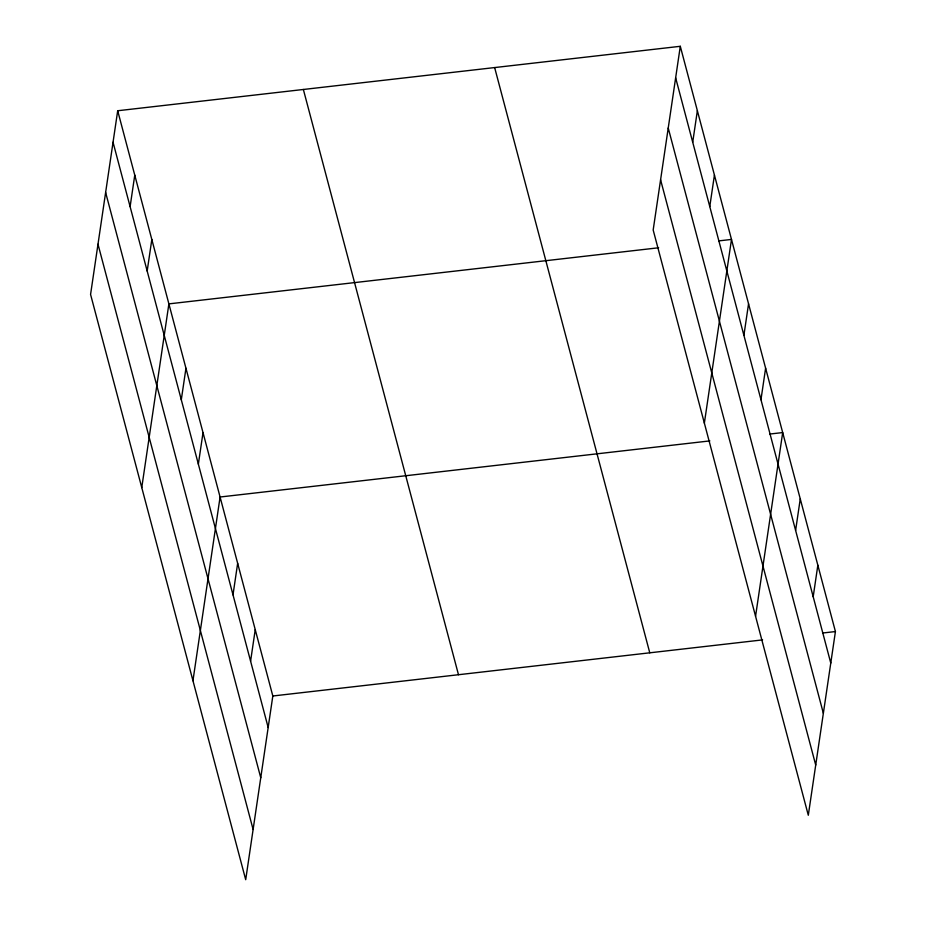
<?xml version="1.0" encoding="UTF-8"?>
<svg xmlns="http://www.w3.org/2000/svg" width="926" height="926" viewBox="0 0 926 926"><rect width="100%" height="100%" fill="white"/><g stroke="black" fill="none" stroke-linecap="round" stroke-linejoin="round"><path stroke-width="1.39" d="M117.695 110.75L90.574 294.445L245.703 879.7L272.823 695.993L117.695 110.75L680.297 46.3L835.426 631.555L808.305 815.25L653.177 230.007L680.297 46.3M130.115 206.637L134.768 175.118M147.176 271.017L151.829 239.498M141.759 487.585L168.891 303.878L658.652 247.774M181.299 399.766L185.952 368.259M198.361 464.146L203.014 432.639M192.955 680.714L220.087 497.007L709.848 440.903M233.005 594.851L237.658 563.344M250.587 661.187L255.24 629.668M692.717 142.187L697.371 110.68M709.779 206.567L714.432 175.06M704.362 423.136L731.494 239.429L718.645 240.91M743.902 335.328L748.555 303.809M760.964 399.696L765.617 368.189M755.558 616.265L782.69 432.569L769.83 434.039M795.608 530.413L800.261 498.894M813.19 596.738L817.843 565.219M272.823 695.993L762.596 639.889M822.577 633.025L835.426 631.555M675.644 77.819L830.772 663.062M668.236 128.031L823.353 713.286M660.585 179.783L815.713 765.038M494.646 67.563L649.774 652.818M303.358 89.475L458.486 674.73M113.041 142.257L268.17 727.512M105.633 192.481L260.75 777.736M97.994 244.221L253.111 829.476"/></g></svg>
